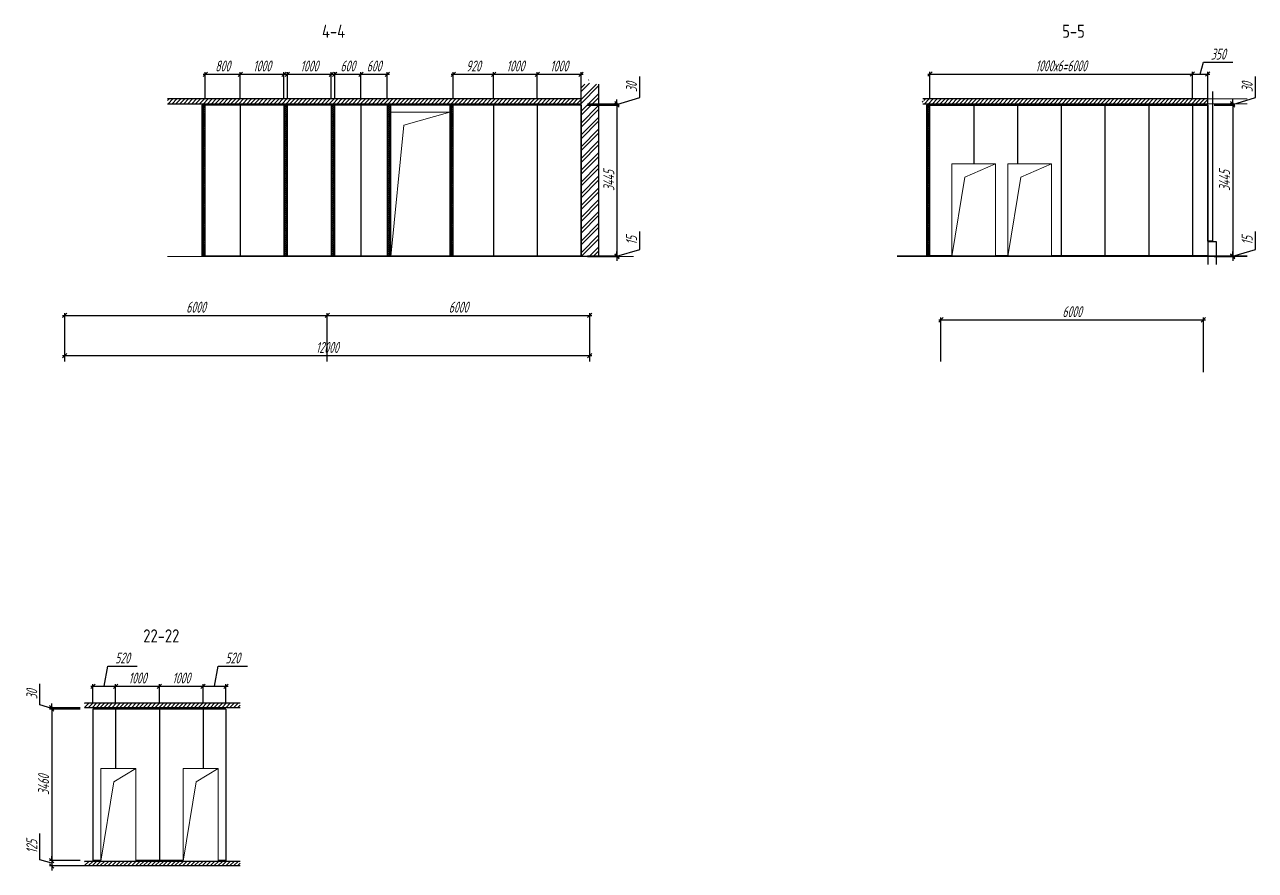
# Model space of a CAD drawing. Header units: millimetres. Extents: x -138350 to 909539, y -253833 to 111767.
# Drawn here: x 194276 to 222406, y -163340 to -144020 of the extents above; entities that cross this region are included whole.
import ezdxf

# ---------------------------------------------------------------- set-up
doc = ezdxf.new("R2010")
doc.units = ezdxf.units.MM
for name, color, linetype, lineweight in [('_Окна_двери', 131, 'Continuous', 15), ('_Оси', 90, 'Continuous', 13), ('_Размеры', 120, 'Continuous', 13), ('_Сендвичи', 230, 'Continuous', 30), ('_Стены', 7, 'Continuous', 30), ('_Сэндвичи штрих', 7, 'Continuous', 5), ('_Текст', 141, 'Continuous', 20), ('выноска', 7, 'Continuous', 13), ('тонкие', 221, 'Continuous', 13)]:
    doc.layers.add(name, color=color, linetype=linetype, lineweight=lineweight)
doc.styles.add('Museo sans', font='CS_Gost2304.shx')
doc.styles.add('СПДС_размеры', font='spdswin.shx', dxfattribs={"width": 0.8, "oblique": 15})
doc.dimstyles.new('СПДС', dxfattribs={"dimtxt": 2.5, "dimasz": 1, "dimexe": 0.5, "dimexo": 1.5, "dimtad": 1, "dimdec": 0, "dimtxsty": 'СПДС_размеры', "dimblk": 'OBLIQUE', "dimcen": 2.5, "dimdle": 0.5, "dimadec": 8, "dimazin": 0, "dimtfac": 1, "dimtdec": 0, "dimtix": 1, "dimtmove": 0, "dimatfit": 3, "dimfxl": 1, "dimarcsym": 0})

# ---------------------------------------------------------------- blocks, each defined once
blk = doc.blocks.new('_Oblique')
at = {"layer": 'выноска', "color": 0, "lineweight": -2}
blk.add_line((-0.5, -0.5), (0.5, 0.5), dxfattribs=at)
blk = doc.blocks.new('*D528')
at = {"layer": '_Оси', "color": 0, "lineweight": -2, "transparency": 16777216}
for p, q in [((201143, -150662), (207243, -150662)), ((201193, -151712), (201193, -150612)), ((207193, -151712), (207193, -150612))]:
    blk.add_line(p, q, dxfattribs=at)
at = {"layer": 'Defpoints', "color": 0, "transparency": 16777216}
for p in [(207193, -150662), (201193, -151862), (207193, -151862)]:
    blk.add_point(p, dxfattribs=at)
at = {"layer": '_Оси', "color": 0, "lineweight": -2, "transparency": 16777216, "xscale": 100, "yscale": 100, "zscale": 100, "rotation": 180}
blk.add_blockref('_Oblique', (201193, -150662), dxfattribs=at)
at = {"layer": '_Оси', "color": 0, "lineweight": -2, "transparency": 16777216, "xscale": 100, "yscale": 100, "zscale": 100}
blk.add_blockref('_Oblique', (207193, -150662), dxfattribs=at)
at = {"layer": '_Оси', "color": 0, "lineweight": 25, "transparency": 16777216, "insert": (204193, -150474.5), "char_height": 250, "attachment_point": 5, "style": 'СПДС_размеры'}
blk.add_mtext('6000', dxfattribs=at)
blk = doc.blocks.new('*U384')
at = {"color": 0, "ltscale": 100}
blk.add_lwpolyline([(0, 0), (1350, 0), (1350, 3300), (0, 3300)], close=True, dxfattribs=at)
blk.add_lwpolyline([(1350, 3300), (300, 3000), (0, 0)], dxfattribs=at)
blk = doc.blocks.new('*D530')
at = {"layer": '_Размеры', "color": 0, "lineweight": -2, "ltscale": 100, "transparency": 16777216}
for p, q in [((198403, -145708), (198403, -145103)), ((199203, -145708), (199203, -145103)), ((198353, -145153), (199253, -145153))]:
    blk.add_line(p, q, dxfattribs=at)
at = {"layer": 'Defpoints', "color": 0, "ltscale": 100, "transparency": 16777216}
for p in [(199203, -145153), (198403, -145858), (199203, -145858)]:
    blk.add_point(p, dxfattribs=at)
at = {"layer": '_Размеры', "color": 0, "lineweight": -2, "ltscale": 100, "transparency": 16777216, "xscale": 100, "yscale": 100, "zscale": 100, "rotation": 180}
blk.add_blockref('_Oblique', (198403, -145153), dxfattribs=at)
at = {"layer": '_Размеры', "color": 0, "lineweight": -2, "ltscale": 100, "transparency": 16777216, "xscale": 100, "yscale": 100, "zscale": 100}
blk.add_blockref('_Oblique', (199203, -145153), dxfattribs=at)
at = {"layer": '_Размеры', "color": 0, "ltscale": 100, "transparency": 16777216, "insert": (198803, -144965.5), "char_height": 250, "attachment_point": 5, "style": 'СПДС_размеры'}
blk.add_mtext('800', dxfattribs=at)
blk = doc.blocks.new('*D531')
at = {"layer": '_Размеры', "color": 0, "lineweight": -2, "ltscale": 100, "transparency": 16777216}
for p, q in [((199203, -145708), (199203, -145103)), ((200203, -145708), (200203, -145103)), ((199153, -145153), (200253, -145153))]:
    blk.add_line(p, q, dxfattribs=at)
at = {"layer": 'Defpoints', "color": 0, "ltscale": 100, "transparency": 16777216}
for p in [(200203, -145153), (199203, -145858), (200203, -145858)]:
    blk.add_point(p, dxfattribs=at)
at = {"layer": '_Размеры', "color": 0, "lineweight": -2, "ltscale": 100, "transparency": 16777216, "xscale": 100, "yscale": 100, "zscale": 100, "rotation": 180}
blk.add_blockref('_Oblique', (199203, -145153), dxfattribs=at)
at = {"layer": '_Размеры', "color": 0, "lineweight": -2, "ltscale": 100, "transparency": 16777216, "xscale": 100, "yscale": 100, "zscale": 100}
blk.add_blockref('_Oblique', (200203, -145153), dxfattribs=at)
at = {"layer": '_Размеры', "color": 0, "ltscale": 100, "transparency": 16777216, "insert": (199703, -144965.5), "char_height": 250, "attachment_point": 5, "style": 'СПДС_размеры'}
blk.add_mtext('1000', dxfattribs=at)
blk = doc.blocks.new('*D532')
at = {"layer": '_Размеры', "color": 0, "lineweight": -2, "ltscale": 100, "transparency": 16777216}
for p, q in [((200283, -145708), (200283, -145103)), ((201283, -145708), (201283, -145103)), ((200233, -145153), (201333, -145153))]:
    blk.add_line(p, q, dxfattribs=at)
at = {"layer": 'Defpoints', "color": 0, "ltscale": 100, "transparency": 16777216}
for p in [(201283, -145153), (200283, -145858), (201283, -145858)]:
    blk.add_point(p, dxfattribs=at)
at = {"layer": '_Размеры', "color": 0, "lineweight": -2, "ltscale": 100, "transparency": 16777216, "xscale": 100, "yscale": 100, "zscale": 100, "rotation": 180}
blk.add_blockref('_Oblique', (200283, -145153), dxfattribs=at)
at = {"layer": '_Размеры', "color": 0, "lineweight": -2, "ltscale": 100, "transparency": 16777216, "xscale": 100, "yscale": 100, "zscale": 100}
blk.add_blockref('_Oblique', (201283, -145153), dxfattribs=at)
at = {"layer": '_Размеры', "color": 0, "ltscale": 100, "transparency": 16777216, "insert": (200783, -144965.5), "char_height": 250, "attachment_point": 5, "style": 'СПДС_размеры'}
blk.add_mtext('1000', dxfattribs=at)
blk = doc.blocks.new('*D533')
at = {"layer": '_Размеры', "color": 0, "lineweight": -2, "ltscale": 100, "transparency": 16777216}
for p, q in [((201363, -145708), (201363, -145103)), ((201963, -145708), (201963, -145103)), ((201313, -145153), (202013, -145153))]:
    blk.add_line(p, q, dxfattribs=at)
at = {"layer": 'Defpoints', "color": 0, "ltscale": 100, "transparency": 16777216}
for p in [(201963, -145153), (201363, -145858), (201963, -145858)]:
    blk.add_point(p, dxfattribs=at)
at = {"layer": '_Размеры', "color": 0, "lineweight": -2, "ltscale": 100, "transparency": 16777216, "xscale": 100, "yscale": 100, "zscale": 100, "rotation": 180}
blk.add_blockref('_Oblique', (201363, -145153), dxfattribs=at)
at = {"layer": '_Размеры', "color": 0, "lineweight": -2, "ltscale": 100, "transparency": 16777216, "xscale": 100, "yscale": 100, "zscale": 100}
blk.add_blockref('_Oblique', (201963, -145153), dxfattribs=at)
at = {"layer": '_Размеры', "color": 0, "ltscale": 100, "transparency": 16777216, "insert": (201663, -144965.5), "char_height": 250, "attachment_point": 5, "style": 'СПДС_размеры'}
blk.add_mtext('600', dxfattribs=at)
blk = doc.blocks.new('*D534')
at = {"layer": '_Размеры', "color": 0, "lineweight": -2, "ltscale": 100, "transparency": 16777216}
for p, q in [((201963, -145708), (201963, -145103)), ((202563, -145708), (202563, -145103)), ((201913, -145153), (202613, -145153))]:
    blk.add_line(p, q, dxfattribs=at)
at = {"layer": 'Defpoints', "color": 0, "ltscale": 100, "transparency": 16777216}
for p in [(202563, -145153), (201963, -145858), (202563, -145858)]:
    blk.add_point(p, dxfattribs=at)
at = {"layer": '_Размеры', "color": 0, "lineweight": -2, "ltscale": 100, "transparency": 16777216, "xscale": 100, "yscale": 100, "zscale": 100, "rotation": 180}
blk.add_blockref('_Oblique', (201963, -145153), dxfattribs=at)
at = {"layer": '_Размеры', "color": 0, "lineweight": -2, "ltscale": 100, "transparency": 16777216, "xscale": 100, "yscale": 100, "zscale": 100}
blk.add_blockref('_Oblique', (202563, -145153), dxfattribs=at)
at = {"layer": '_Размеры', "color": 0, "ltscale": 100, "transparency": 16777216, "insert": (202263, -144965.5), "char_height": 250, "attachment_point": 5, "style": 'СПДС_размеры'}
blk.add_mtext('600', dxfattribs=at)
blk = doc.blocks.new('*D535')
at = {"layer": '_Размеры', "color": 0, "lineweight": -2, "ltscale": 100, "transparency": 16777216}
for p, q in [((204073, -145708), (204073, -145103)), ((204993, -145708), (204993, -145103)), ((204023, -145153), (205043, -145153))]:
    blk.add_line(p, q, dxfattribs=at)
at = {"layer": 'Defpoints', "color": 0, "ltscale": 100, "transparency": 16777216}
for p in [(204993, -145153), (204073, -145858), (204993, -145858)]:
    blk.add_point(p, dxfattribs=at)
at = {"layer": '_Размеры', "color": 0, "lineweight": -2, "ltscale": 100, "transparency": 16777216, "xscale": 100, "yscale": 100, "zscale": 100, "rotation": 180}
blk.add_blockref('_Oblique', (204073, -145153), dxfattribs=at)
at = {"layer": '_Размеры', "color": 0, "lineweight": -2, "ltscale": 100, "transparency": 16777216, "xscale": 100, "yscale": 100, "zscale": 100}
blk.add_blockref('_Oblique', (204993, -145153), dxfattribs=at)
at = {"layer": '_Размеры', "color": 0, "ltscale": 100, "transparency": 16777216, "insert": (204533, -144965.5), "char_height": 250, "attachment_point": 5, "style": 'СПДС_размеры'}
blk.add_mtext('920', dxfattribs=at)
blk = doc.blocks.new('*D536')
at = {"layer": '_Размеры', "color": 0, "lineweight": -2, "ltscale": 100, "transparency": 16777216}
for p, q in [((204993, -145708), (204993, -145103)), ((205993, -145708), (205993, -145103)), ((204943, -145153), (206043, -145153))]:
    blk.add_line(p, q, dxfattribs=at)
at = {"layer": 'Defpoints', "color": 0, "ltscale": 100, "transparency": 16777216}
for p in [(205993, -145153), (204993, -145858), (205993, -145858)]:
    blk.add_point(p, dxfattribs=at)
at = {"layer": '_Размеры', "color": 0, "lineweight": -2, "ltscale": 100, "transparency": 16777216, "xscale": 100, "yscale": 100, "zscale": 100, "rotation": 180}
blk.add_blockref('_Oblique', (204993, -145153), dxfattribs=at)
at = {"layer": '_Размеры', "color": 0, "lineweight": -2, "ltscale": 100, "transparency": 16777216, "xscale": 100, "yscale": 100, "zscale": 100}
blk.add_blockref('_Oblique', (205993, -145153), dxfattribs=at)
at = {"layer": '_Размеры', "color": 0, "ltscale": 100, "transparency": 16777216, "insert": (205493, -144965.5), "char_height": 250, "attachment_point": 5, "style": 'СПДС_размеры'}
blk.add_mtext('1000', dxfattribs=at)
blk = doc.blocks.new('*D537')
at = {"layer": '_Размеры', "color": 0, "lineweight": -2, "ltscale": 100, "transparency": 16777216}
for p, q in [((205993, -145708), (205993, -145103)), ((206993, -145708), (206993, -145103)), ((205943, -145153), (207043, -145153))]:
    blk.add_line(p, q, dxfattribs=at)
at = {"layer": 'Defpoints', "color": 0, "ltscale": 100, "transparency": 16777216}
for p in [(206993, -145153), (205993, -145858), (206993, -145858)]:
    blk.add_point(p, dxfattribs=at)
at = {"layer": '_Размеры', "color": 0, "lineweight": -2, "ltscale": 100, "transparency": 16777216, "xscale": 100, "yscale": 100, "zscale": 100, "rotation": 180}
blk.add_blockref('_Oblique', (205993, -145153), dxfattribs=at)
at = {"layer": '_Размеры', "color": 0, "lineweight": -2, "ltscale": 100, "transparency": 16777216, "xscale": 100, "yscale": 100, "zscale": 100}
blk.add_blockref('_Oblique', (206993, -145153), dxfattribs=at)
at = {"layer": '_Размеры', "color": 0, "ltscale": 100, "transparency": 16777216, "insert": (206493, -144965.5), "char_height": 250, "attachment_point": 5, "style": 'СПДС_размеры'}
blk.add_mtext('1000', dxfattribs=at)
blk = doc.blocks.new('*D538')
at = {"layer": '_Размеры', "color": 0, "lineweight": -2, "ltscale": 100, "transparency": 16777216}
for p, q in [((208334, -145687), (208334, -145207)), ((207815, -145843), (208334, -145687)), ((207143, -145828), (207865, -145828)), ((207143, -145858), (207865, -145858)), ((207815, -145828), (207815, -145728)), ((207815, -145828), (207815, -145858)), ((207815, -145828), (207815, -145858)), ((207815, -145858), (207815, -145958))]:
    blk.add_line(p, q, dxfattribs=at)
at = {"layer": 'Defpoints', "color": 0, "ltscale": 100, "transparency": 16777216}
for p in [(206993, -145828), (206993, -145858), (207815, -145858)]:
    blk.add_point(p, dxfattribs=at)
at = {"layer": '_Размеры', "color": 0, "lineweight": -2, "ltscale": 100, "transparency": 16777216, "xscale": 100, "yscale": 100, "zscale": 100}
for p, rotation in [((207815, -145828), 270), ((207815, -145858), 90)]:
    blk.add_blockref('_Oblique', p, dxfattribs=dict(at, rotation=rotation))
at = {"layer": '_Размеры', "color": 0, "ltscale": 100, "transparency": 16777216, "insert": (208146, -145447), "char_height": 250, "attachment_point": 5, "rotation": 90, "style": 'СПДС_размеры'}
blk.add_mtext('30', dxfattribs=at)
blk = doc.blocks.new('*D539')
at = {"layer": '_Размеры', "color": 0, "lineweight": -2, "ltscale": 100, "transparency": 16777216}
for p, q in [((207143, -145858), (207865, -145858)), ((207815, -145808), (207815, -149353)), ((207143, -149303), (207865, -149303))]:
    blk.add_line(p, q, dxfattribs=at)
at = {"layer": 'Defpoints', "color": 0, "ltscale": 100, "transparency": 16777216}
for p in [(206993, -145858), (206993, -149303), (207815, -149303)]:
    blk.add_point(p, dxfattribs=at)
at = {"layer": '_Размеры', "color": 0, "lineweight": -2, "ltscale": 100, "transparency": 16777216, "xscale": 100, "yscale": 100, "zscale": 100}
for p, rotation in [((207815, -145858), 90), ((207815, -149303), 270)]:
    blk.add_blockref('_Oblique', p, dxfattribs=dict(at, rotation=rotation))
at = {"layer": '_Размеры', "color": 0, "ltscale": 100, "transparency": 16777216, "insert": (207627.5, -147580.5), "char_height": 250, "attachment_point": 5, "rotation": 90, "style": 'СПДС_размеры'}
blk.add_mtext('3445', dxfattribs=at)
blk = doc.blocks.new('*D540')
at = {"layer": '_Размеры', "color": 0, "lineweight": -2, "ltscale": 100, "transparency": 16777216}
for p, q in [((208334, -149155), (208334, -148744)), ((207143, -149303), (207865, -149303)), ((207143, -149318), (207865, -149318)), ((207815, -149310), (208334, -149155)), ((207815, -149303), (207815, -149203)), ((207815, -149303), (207815, -149318)), ((207815, -149303), (207815, -149318)), ((207815, -149318), (207815, -149418))]:
    blk.add_line(p, q, dxfattribs=at)
at = {"layer": 'Defpoints', "color": 0, "ltscale": 100, "transparency": 16777216}
for p in [(206993, -149303), (206993, -149318), (207815, -149318)]:
    blk.add_point(p, dxfattribs=at)
at = {"layer": '_Размеры', "color": 0, "lineweight": -2, "ltscale": 100, "transparency": 16777216, "xscale": 100, "yscale": 100, "zscale": 100}
for p, rotation in [((207815, -149303), 270), ((207815, -149318), 90)]:
    blk.add_blockref('_Oblique', p, dxfattribs=dict(at, rotation=rotation))
at = {"layer": '_Размеры', "color": 0, "ltscale": 100, "transparency": 16777216, "insert": (208146, -148949), "char_height": 250, "attachment_point": 5, "rotation": 90, "style": 'СПДС_размеры'}
blk.add_mtext('15', dxfattribs=at)
blk = doc.blocks.new('*D541')
at = {"layer": '_Оси', "color": 0, "lineweight": -2, "transparency": 16777216}
for p, q in [((195143, -150662), (201243, -150662)), ((195193, -151712), (195193, -150612)), ((201193, -151712), (201193, -150612))]:
    blk.add_line(p, q, dxfattribs=at)
at = {"layer": 'Defpoints', "color": 0, "transparency": 16777216}
for p in [(201193, -150662), (195193, -151862), (201193, -151862)]:
    blk.add_point(p, dxfattribs=at)
at = {"layer": '_Оси', "color": 0, "lineweight": -2, "transparency": 16777216, "xscale": 100, "yscale": 100, "zscale": 100, "rotation": 180}
blk.add_blockref('_Oblique', (195193, -150662), dxfattribs=at)
at = {"layer": '_Оси', "color": 0, "lineweight": -2, "transparency": 16777216, "xscale": 100, "yscale": 100, "zscale": 100}
blk.add_blockref('_Oblique', (201193, -150662), dxfattribs=at)
at = {"layer": '_Оси', "color": 0, "lineweight": 25, "transparency": 16777216, "insert": (198193, -150474.5), "char_height": 250, "attachment_point": 5, "style": 'СПДС_размеры'}
blk.add_mtext('6000', dxfattribs=at)
blk = doc.blocks.new('*D542')
at = {"layer": '_Оси', "color": 0, "lineweight": -2, "ltscale": 100, "transparency": 16777216}
for p, q in [((195143, -151582), (207243, -151582)), ((195193, -151712), (195193, -151532)), ((207193, -151712), (207193, -151532))]:
    blk.add_line(p, q, dxfattribs=at)
at = {"layer": 'Defpoints', "color": 0, "ltscale": 100, "transparency": 16777216}
for p in [(207193, -151582), (195193, -151862), (207193, -151862)]:
    blk.add_point(p, dxfattribs=at)
at = {"layer": '_Оси', "color": 0, "lineweight": -2, "ltscale": 100, "transparency": 16777216, "xscale": 100, "yscale": 100, "zscale": 100, "rotation": 180}
blk.add_blockref('_Oblique', (195193, -151582), dxfattribs=at)
at = {"layer": '_Оси', "color": 0, "lineweight": -2, "ltscale": 100, "transparency": 16777216, "xscale": 100, "yscale": 100, "zscale": 100}
blk.add_blockref('_Oblique', (207193, -151582), dxfattribs=at)
at = {"layer": '_Оси', "color": 0, "ltscale": 100, "transparency": 16777216, "insert": (201193, -151394.5), "char_height": 250, "attachment_point": 5, "style": 'СПДС_размеры'}
blk.add_mtext('12000', dxfattribs=at)
blk = doc.blocks.new('*D543')
at = {"layer": '_Оси', "color": 0, "lineweight": -2, "ltscale": 100, "transparency": 16777216}
for p, q in [((215167, -150764), (221267, -150764)), ((215217, -151712), (215217, -150714)), ((221217, -151962), (221217, -150714))]:
    blk.add_line(p, q, dxfattribs=at)
at = {"layer": 'Defpoints', "color": 0, "ltscale": 100, "transparency": 16777216}
for p in [(221217, -150764), (215217, -151862), (221217, -152112)]:
    blk.add_point(p, dxfattribs=at)
at = {"layer": '_Оси', "color": 0, "lineweight": -2, "ltscale": 100, "transparency": 16777216, "xscale": 100, "yscale": 100, "zscale": 100, "rotation": 180}
blk.add_blockref('_Oblique', (215217, -150764), dxfattribs=at)
at = {"layer": '_Оси', "color": 0, "lineweight": -2, "ltscale": 100, "transparency": 16777216, "xscale": 100, "yscale": 100, "zscale": 100}
blk.add_blockref('_Oblique', (221217, -150764), dxfattribs=at)
at = {"layer": '_Оси', "color": 0, "ltscale": 100, "transparency": 16777216, "insert": (218217, -150576.5), "char_height": 250, "attachment_point": 5, "style": 'СПДС_размеры'}
blk.add_mtext('6000', dxfattribs=at)
blk = doc.blocks.new('*U479')
at = {"color": 0, "ltscale": 100}
blk.add_lwpolyline([(0, 0), (1000, 0), (1000, 2115), (0, 2115)], close=True, dxfattribs=at)
blk.add_lwpolyline([(1000, 2115), (300, 1815), (0, 0)], dxfattribs=at)
blk = doc.blocks.new('*D551')
at = {"layer": '_Размеры', "color": 0, "lineweight": -2, "ltscale": 100, "transparency": 16777216}
for p, q in [((222406, -145687), (222406, -145207)), ((221887, -145843), (222406, -145687)), ((221467, -145828), (221937, -145828)), ((221467, -145858), (221937, -145858)), ((221887, -145828), (221887, -145728)), ((221887, -145828), (221887, -145858)), ((221887, -145828), (221887, -145858)), ((221887, -145858), (221887, -145958))]:
    blk.add_line(p, q, dxfattribs=at)
at = {"layer": 'Defpoints', "color": 0, "ltscale": 100, "transparency": 16777216}
for p in [(221317, -145828), (221317, -145858), (221887, -145858)]:
    blk.add_point(p, dxfattribs=at)
at = {"layer": '_Размеры', "color": 0, "lineweight": -2, "ltscale": 100, "transparency": 16777216, "xscale": 100, "yscale": 100, "zscale": 100}
for p, rotation in [((221887, -145828), 270), ((221887, -145858), 90)]:
    blk.add_blockref('_Oblique', p, dxfattribs=dict(at, rotation=rotation))
at = {"layer": '_Размеры', "color": 0, "ltscale": 100, "transparency": 16777216, "insert": (222218, -145447), "char_height": 250, "attachment_point": 5, "rotation": 90, "style": 'СПДС_размеры'}
blk.add_mtext('30', dxfattribs=at)
blk = doc.blocks.new('*D552')
at = {"layer": '_Размеры', "color": 0, "lineweight": -2, "ltscale": 100, "transparency": 16777216}
for p, q in [((221467, -145858), (221937, -145858)), ((221887, -145808), (221887, -149353)), ((221467, -149303), (221937, -149303))]:
    blk.add_line(p, q, dxfattribs=at)
at = {"layer": 'Defpoints', "color": 0, "ltscale": 100, "transparency": 16777216}
for p in [(221317, -145858), (221317, -149303), (221887, -149303)]:
    blk.add_point(p, dxfattribs=at)
at = {"layer": '_Размеры', "color": 0, "lineweight": -2, "ltscale": 100, "transparency": 16777216, "xscale": 100, "yscale": 100, "zscale": 100}
for p, rotation in [((221887, -145858), 90), ((221887, -149303), 270)]:
    blk.add_blockref('_Oblique', p, dxfattribs=dict(at, rotation=rotation))
at = {"layer": '_Размеры', "color": 0, "ltscale": 100, "transparency": 16777216, "insert": (221699.5, -147580.5), "char_height": 250, "attachment_point": 5, "rotation": 90, "style": 'СПДС_размеры'}
blk.add_mtext('3445', dxfattribs=at)
blk = doc.blocks.new('*D553')
at = {"layer": '_Размеры', "color": 0, "lineweight": -2, "ltscale": 100, "transparency": 16777216}
for p, q in [((222406, -149155), (222406, -148744)), ((221467, -149303), (221937, -149303)), ((221467, -149318), (221937, -149318)), ((221887, -149310), (222406, -149155)), ((221887, -149303), (221887, -149203)), ((221887, -149303), (221887, -149318)), ((221887, -149303), (221887, -149318)), ((221887, -149318), (221887, -149418))]:
    blk.add_line(p, q, dxfattribs=at)
at = {"layer": 'Defpoints', "color": 0, "ltscale": 100, "transparency": 16777216}
for p in [(221317, -149303), (221317, -149318), (221887, -149318)]:
    blk.add_point(p, dxfattribs=at)
at = {"layer": '_Размеры', "color": 0, "lineweight": -2, "ltscale": 100, "transparency": 16777216, "xscale": 100, "yscale": 100, "zscale": 100}
for p, rotation in [((221887, -149303), 270), ((221887, -149318), 90)]:
    blk.add_blockref('_Oblique', p, dxfattribs=dict(at, rotation=rotation))
at = {"layer": '_Размеры', "color": 0, "ltscale": 100, "transparency": 16777216, "insert": (222218, -148949), "char_height": 250, "attachment_point": 5, "rotation": 90, "style": 'СПДС_размеры'}
blk.add_mtext('15', dxfattribs=at)
blk = doc.blocks.new('*D554')
at = {"layer": '_Размеры', "color": 0, "lineweight": -2, "ltscale": 100, "transparency": 16777216}
for p, q in [((214917, -145149), (221017, -145149)), ((214967, -145708), (214967, -145099)), ((220967, -145708), (220967, -145099))]:
    blk.add_line(p, q, dxfattribs=at)
at = {"layer": 'Defpoints', "color": 0, "ltscale": 100, "transparency": 16777216}
for p in [(220967, -145149), (214967, -145858), (220967, -145858)]:
    blk.add_point(p, dxfattribs=at)
at = {"layer": '_Размеры', "color": 0, "lineweight": -2, "ltscale": 100, "transparency": 16777216, "xscale": 100, "yscale": 100, "zscale": 100, "rotation": 180}
blk.add_blockref('_Oblique', (214967, -145149), dxfattribs=at)
at = {"layer": '_Размеры', "color": 0, "lineweight": -2, "ltscale": 100, "transparency": 16777216, "xscale": 100, "yscale": 100, "zscale": 100}
blk.add_blockref('_Oblique', (220967, -145149), dxfattribs=at)
at = {"layer": '_Размеры', "color": 0, "ltscale": 100, "transparency": 16777216, "insert": (217967, -144961.5), "char_height": 250, "attachment_point": 5, "style": 'СПДС_размеры'}
blk.add_mtext('1000х6=6000', dxfattribs=at)
blk = doc.blocks.new('*D555')
at = {"layer": '_Размеры', "color": 0, "lineweight": -2, "ltscale": 100, "transparency": 16777216}
for p, q in [((220917, -145149), (221367, -145149)), ((220967, -145708), (220967, -145099)), ((221142, -145149), (221223, -144880)), ((221223, -144880), (221894, -144880)), ((221317, -145708), (221317, -145099))]:
    blk.add_line(p, q, dxfattribs=at)
at = {"layer": 'Defpoints', "color": 0, "ltscale": 100, "transparency": 16777216}
for p in [(221317, -145149), (220967, -145858), (221317, -145858)]:
    blk.add_point(p, dxfattribs=at)
at = {"layer": '_Размеры', "color": 0, "lineweight": -2, "ltscale": 100, "transparency": 16777216, "xscale": 100, "yscale": 100, "zscale": 100, "rotation": 180}
blk.add_blockref('_Oblique', (220967, -145149), dxfattribs=at)
at = {"layer": '_Размеры', "color": 0, "lineweight": -2, "ltscale": 100, "transparency": 16777216, "xscale": 100, "yscale": 100, "zscale": 100}
blk.add_blockref('_Oblique', (221317, -145149), dxfattribs=at)
at = {"layer": '_Размеры', "color": 0, "ltscale": 100, "transparency": 16777216, "insert": (221558, -144693), "char_height": 250, "attachment_point": 5, "style": 'СПДС_размеры'}
blk.add_mtext('350', dxfattribs=at)
blk = doc.blocks.new('*D796')
at = {"layer": '_Размеры', "color": 0, "lineweight": -2, "ltscale": 100, "transparency": 16777216}
for p, q in [((194627, -159559), (194627, -159079)), ((194896, -159640), (194627, -159559)), ((195549, -159625), (194846, -159625)), ((195549, -159655), (194846, -159655)), ((194896, -159625), (194896, -159525)), ((194896, -159625), (194896, -159655)), ((194896, -159625), (194896, -159655)), ((194896, -159655), (194896, -159755))]:
    blk.add_line(p, q, dxfattribs=at)
at = {"layer": 'Defpoints', "color": 0, "ltscale": 100, "transparency": 16777216}
for p in [(194896, -159655), (195699, -159625), (195699, -159655)]:
    blk.add_point(p, dxfattribs=at)
at = {"layer": '_Размеры', "color": 0, "lineweight": -2, "ltscale": 100, "transparency": 16777216, "xscale": 100, "yscale": 100, "zscale": 100}
for p, rotation in [((194896, -159625), 270), ((194896, -159655), 90)]:
    blk.add_blockref('_Oblique', p, dxfattribs=dict(at, rotation=rotation))
at = {"layer": '_Размеры', "color": 0, "ltscale": 100, "transparency": 16777216, "insert": (194440, -159319), "char_height": 250, "attachment_point": 5, "rotation": 90, "style": 'СПДС_размеры'}
blk.add_mtext('30', dxfattribs=at)
blk = doc.blocks.new('*D797')
at = {"layer": '_Размеры', "color": 0, "lineweight": -2, "ltscale": 100, "transparency": 16777216}
for p, q in [((195549, -159655), (194846, -159655)), ((194896, -159605), (194896, -163165)), ((195549, -163115), (194846, -163115))]:
    blk.add_line(p, q, dxfattribs=at)
at = {"layer": 'Defpoints', "color": 0, "ltscale": 100, "transparency": 16777216}
for p in [(195699, -159655), (194896, -163115), (195699, -163115)]:
    blk.add_point(p, dxfattribs=at)
at = {"layer": '_Размеры', "color": 0, "lineweight": -2, "ltscale": 100, "transparency": 16777216, "xscale": 100, "yscale": 100, "zscale": 100}
for p, rotation in [((194896, -159655), 90), ((194896, -163115), 270)]:
    blk.add_blockref('_Oblique', p, dxfattribs=dict(at, rotation=rotation))
at = {"layer": '_Размеры', "color": 0, "ltscale": 100, "transparency": 16777216, "insert": (194708.5, -161385), "char_height": 250, "attachment_point": 5, "rotation": 90, "style": 'СПДС_размеры'}
blk.add_mtext('3460', dxfattribs=at)
blk = doc.blocks.new('*D798')
at = {"layer": '_Размеры', "color": 0, "lineweight": -2, "ltscale": 100, "transparency": 16777216}
for p, q in [((194627, -163097), (194627, -162495)), ((194896, -163178), (194627, -163097)), ((195549, -163115), (194846, -163115)), ((194896, -163115), (194896, -163015)), ((194896, -163115), (194896, -163240)), ((194896, -163115), (194896, -163240)), ((195648, -163240), (194846, -163240)), ((194896, -163240), (194896, -163340))]:
    blk.add_line(p, q, dxfattribs=at)
at = {"layer": 'Defpoints', "color": 0, "ltscale": 100, "transparency": 16777216}
for p in [(195699, -163115), (194896, -163240), (195798, -163240)]:
    blk.add_point(p, dxfattribs=at)
at = {"layer": '_Размеры', "color": 0, "lineweight": -2, "ltscale": 100, "transparency": 16777216, "xscale": 100, "yscale": 100, "zscale": 100}
for p, rotation in [((194896, -163115), 270), ((194896, -163240), 90)]:
    blk.add_blockref('_Oblique', p, dxfattribs=dict(at, rotation=rotation))
at = {"layer": '_Размеры', "color": 0, "ltscale": 100, "transparency": 16777216, "insert": (194440, -162796), "char_height": 250, "attachment_point": 5, "rotation": 90, "style": 'СПДС_размеры'}
blk.add_mtext('125', dxfattribs=at)
blk = doc.blocks.new('*U480')
at = {"color": 0, "ltscale": 100}
blk.add_lwpolyline([(0, 0), (800, 0), (800, 2115), (0, 2115)], close=True, dxfattribs=at)
blk.add_lwpolyline([(800, 2115), (300, 1815), (0, 0)], dxfattribs=at)
blk = doc.blocks.new('*D799')
at = {"layer": '_Размеры', "color": 0, "lineweight": -2, "ltscale": 100, "transparency": 16777216}
for p, q in [((196096, -159133), (196177, -158677)), ((196177, -158677), (196848, -158677)), ((195786, -159133), (196406, -159133)), ((195836, -159505), (195836, -159083)), ((196356, -159505), (196356, -159083))]:
    blk.add_line(p, q, dxfattribs=at)
at = {"layer": 'Defpoints', "color": 0, "ltscale": 100, "transparency": 16777216}
for p in [(196356, -159133), (195836, -159655), (196356, -159655)]:
    blk.add_point(p, dxfattribs=at)
at = {"layer": '_Размеры', "color": 0, "lineweight": -2, "ltscale": 100, "transparency": 16777216, "xscale": 100, "yscale": 100, "zscale": 100, "rotation": 180}
blk.add_blockref('_Oblique', (195836, -159133), dxfattribs=at)
at = {"layer": '_Размеры', "color": 0, "lineweight": -2, "ltscale": 100, "transparency": 16777216, "xscale": 100, "yscale": 100, "zscale": 100}
blk.add_blockref('_Oblique', (196356, -159133), dxfattribs=at)
at = {"layer": '_Размеры', "color": 0, "ltscale": 100, "transparency": 16777216, "insert": (196512, -158489), "char_height": 250, "attachment_point": 5, "style": 'СПДС_размеры'}
blk.add_mtext('520', dxfattribs=at)
blk = doc.blocks.new('*D800')
at = {"layer": '_Размеры', "color": 0, "lineweight": -2, "ltscale": 100, "transparency": 16777216}
for p, q in [((196306, -159133), (197406, -159133)), ((196356, -159505), (196356, -159083)), ((197356, -159505), (197356, -159083))]:
    blk.add_line(p, q, dxfattribs=at)
at = {"layer": 'Defpoints', "color": 0, "ltscale": 100, "transparency": 16777216}
for p in [(197356, -159133), (196356, -159655), (197356, -159655)]:
    blk.add_point(p, dxfattribs=at)
at = {"layer": '_Размеры', "color": 0, "lineweight": -2, "ltscale": 100, "transparency": 16777216, "xscale": 100, "yscale": 100, "zscale": 100, "rotation": 180}
blk.add_blockref('_Oblique', (196356, -159133), dxfattribs=at)
at = {"layer": '_Размеры', "color": 0, "lineweight": -2, "ltscale": 100, "transparency": 16777216, "xscale": 100, "yscale": 100, "zscale": 100}
blk.add_blockref('_Oblique', (197356, -159133), dxfattribs=at)
at = {"layer": '_Размеры', "color": 0, "ltscale": 100, "transparency": 16777216, "insert": (196856, -158945.5), "char_height": 250, "attachment_point": 5, "style": 'СПДС_размеры'}
blk.add_mtext('1000', dxfattribs=at)
blk = doc.blocks.new('*D801')
at = {"layer": '_Размеры', "color": 0, "lineweight": -2, "ltscale": 100, "transparency": 16777216}
for p, q in [((197306, -159133), (198406, -159133)), ((197356, -159505), (197356, -159083)), ((198356, -159505), (198356, -159083))]:
    blk.add_line(p, q, dxfattribs=at)
at = {"layer": 'Defpoints', "color": 0, "ltscale": 100, "transparency": 16777216}
for p in [(198356, -159133), (197356, -159655), (198356, -159655)]:
    blk.add_point(p, dxfattribs=at)
at = {"layer": '_Размеры', "color": 0, "lineweight": -2, "ltscale": 100, "transparency": 16777216, "xscale": 100, "yscale": 100, "zscale": 100, "rotation": 180}
blk.add_blockref('_Oblique', (197356, -159133), dxfattribs=at)
at = {"layer": '_Размеры', "color": 0, "lineweight": -2, "ltscale": 100, "transparency": 16777216, "xscale": 100, "yscale": 100, "zscale": 100}
blk.add_blockref('_Oblique', (198356, -159133), dxfattribs=at)
at = {"layer": '_Размеры', "color": 0, "ltscale": 100, "transparency": 16777216, "insert": (197856, -158945.5), "char_height": 250, "attachment_point": 5, "style": 'СПДС_размеры'}
blk.add_mtext('1000', dxfattribs=at)
blk = doc.blocks.new('*D802')
at = {"layer": '_Размеры', "color": 0, "lineweight": -2, "ltscale": 100, "transparency": 16777216}
for p, q in [((198616, -159133), (198697, -158677)), ((198697, -158677), (199368, -158677)), ((198306, -159133), (198926, -159133)), ((198356, -159505), (198356, -159083)), ((198876, -159505), (198876, -159083))]:
    blk.add_line(p, q, dxfattribs=at)
at = {"layer": 'Defpoints', "color": 0, "ltscale": 100, "transparency": 16777216}
for p in [(198876, -159133), (198356, -159655), (198876, -159655)]:
    blk.add_point(p, dxfattribs=at)
at = {"layer": '_Размеры', "color": 0, "lineweight": -2, "ltscale": 100, "transparency": 16777216, "xscale": 100, "yscale": 100, "zscale": 100, "rotation": 180}
blk.add_blockref('_Oblique', (198356, -159133), dxfattribs=at)
at = {"layer": '_Размеры', "color": 0, "lineweight": -2, "ltscale": 100, "transparency": 16777216, "xscale": 100, "yscale": 100, "zscale": 100}
blk.add_blockref('_Oblique', (198876, -159133), dxfattribs=at)
at = {"layer": '_Размеры', "color": 0, "ltscale": 100, "transparency": 16777216, "insert": (199032, -158489), "char_height": 250, "attachment_point": 5, "style": 'СПДС_размеры'}
blk.add_mtext('520', dxfattribs=at)

msp = doc.modelspace()

# ---------------------------------------------------------------- hatches: boundary and pattern name
at = {"layer": '_Сэндвичи штрих', "ltscale": 100}
h = msp.add_hatch(dxfattribs=at)
h.set_pattern_fill('ANSI32', color=256, scale=20)
h.set_pattern_definition([(45, (73577, -18629), (-134.70384, 134.70384), []), (45, (73666.8, -18629), (-134.70384, 134.70384), [])])
h.paths.add_polyline_path([(207143, -145377), (206993, -145377), (206993, -149318), (207393, -149318), (207393, -145377), (207243, -145377), (207218, -145477), (207168, -145277)])
h = msp.add_hatch(dxfattribs=at)
h.set_pattern_fill('ANSI31', color=256, scale=20)
h.set_pattern_definition([(45, (73577, -18629), (-44.90128, 44.90128), [])])
h.paths.add_polyline_path([(197543, -145718), (197543, -145828), (206993, -145828), (206993, -145718)])
h = msp.add_hatch(dxfattribs=at)
h.set_pattern_fill('ANSI37', color=256, scale=10)
h.set_pattern_definition([(45, (79327, 0), (-22.4506403, 22.4506403), []), (135, (79327, 0), (-22.4506403, -22.4506403), [])])
h.paths.add_polyline_path([(198403, -145858), (198323, -145858), (198323, -149303), (198403, -149303)])
h = msp.add_hatch(dxfattribs=at)
h.set_pattern_fill('ANSI37', color=256, scale=10)
h.set_pattern_definition([(45, (81207, 0), (-22.4506403, 22.4506403), []), (135, (81207, 0), (-22.4506403, -22.4506403), [])])
h.paths.add_polyline_path([(200283, -145858), (200203, -145858), (200203, -149303), (200283, -149303)])
h = msp.add_hatch(dxfattribs=at)
h.set_pattern_fill('ANSI37', color=256, scale=10)
h.set_pattern_definition([(45, (82287, 0), (-22.4506403, 22.4506403), []), (135, (82287, 0), (-22.4506403, -22.4506403), [])])
h.paths.add_polyline_path([(201363, -145858), (201283, -145858), (201283, -149303), (201363, -149303)])
h = msp.add_hatch(dxfattribs=at)
h.set_pattern_fill('ANSI37', color=256, scale=10)
h.set_pattern_definition([(45, (83567, 0), (-22.4506403, 22.4506403), []), (135, (83567, 0), (-22.4506403, -22.4506403), [])])
h.paths.add_polyline_path([(202643, -145858), (202563, -145858), (202563, -149303), (202643, -149303)])
h = msp.add_hatch(dxfattribs=at)
h.set_pattern_fill('ANSI37', color=256, scale=10)
h.set_pattern_definition([(45, (84997, 0), (-22.4506403, 22.4506403), []), (135, (84997, 0), (-22.4506403, -22.4506403), [])])
h.paths.add_polyline_path([(204073, -145858), (203993, -145858), (203993, -149303), (204073, -149303)])
h = msp.add_hatch(dxfattribs=at)
h.set_pattern_fill('ANSI31', color=256, scale=20)
h.set_pattern_definition([(45, (87901, -18629), (-44.90128, 44.90128), [])])
h.paths.add_polyline_path([(214806, -145798), (214806, -145828), (221317, -145828), (221317, -145718), (214806, -145718), (214806, -145748), (214856, -145760.5), (214756, -145785.5)])
h = msp.add_hatch(dxfattribs=at)
h.set_pattern_fill('ANSI37', color=256, scale=10)
h.set_pattern_definition([(45, (95891, 0), (-22.4506403, 22.4506403), []), (135, (95891, 0), (-22.4506403, -22.4506403), [])])
h.paths.add_polyline_path([(214967, -145858), (214887, -145858), (214887, -149303), (214967, -149303)])
h = msp.add_hatch(dxfattribs=at)
h.set_pattern_fill('ANSI31', color=256, scale=20)
h.set_pattern_definition([(45, (53677, -36041), (-44.90128, 44.90128), [])])
h.paths.add_polyline_path([(199203, -159625), (199203, -159515), (195648, -159515), (195648, -159625)])
h = msp.add_hatch(dxfattribs=at)
h.set_pattern_fill('ANSI31', color=256, scale=20)
h.set_pattern_definition([(45, (53677, -39656), (-44.90128, 44.90128), [])])
h.paths.add_polyline_path([(199203, -163240), (199203, -163130), (195648, -163130), (195648, -163240)])

# ---------------------------------------------------------------- linework, layer by layer
at = {"layer": '_Сендвичи', "ltscale": 100}
for p, q in [((221317, -148963), (221317, -145544)), ((221437, -148963), (221437, -145544)), ((221437, -148963), (221317, -148963))]:
    msp.add_line(p, q, dxfattribs=at)
at = {"layer": '_Сендвичи', "color": 2, "ltscale": 100}
for p, q in [((206993, -145858), (198403, -145858)), ((199203, -145858), (199203, -149303)), ((201963, -145858), (201963, -149303)), ((204993, -145858), (204993, -149303)), ((205993, -145858), (205993, -149303)), ((206993, -145858), (206993, -149303)), ((214967, -145858), (221317, -145858)), ((215967, -145858), (215967, -147203)), ((216967, -145858), (216967, -147203)), ((217967, -145858), (217967, -149303)), ((218967, -145858), (218967, -149303)), ((219967, -145858), (219967, -149303)), ((220967, -145858), (220967, -149303)), ((221317, -145858), (221317, -149303)), ((198403, -149303), (206993, -149303)), ((215467, -149303), (214967, -149303)), ((216747, -149303), (216467, -149303)), ((221317, -149303), (217747, -149303)), ((198876, -159655), (195836, -159655)), ((195836, -159655), (195836, -163115)), ((196356, -159655), (196356, -161015)), ((197356, -159655), (197356, -163115)), ((198356, -159655), (198356, -161015)), ((198876, -159655), (198876, -163115)), ((196016, -163115), (195836, -163115)), ((197896, -163115), (196816, -163115)), ((198876, -163115), (198696, -163115))]:
    msp.add_line(p, q, dxfattribs=at)
for points in [[(198323, -149303), (198403, -149303), (198403, -145858), (198323, -145858)], [(200203, -149303), (200283, -149303), (200283, -145858), (200203, -145858)], [(201283, -149303), (201363, -149303), (201363, -145858), (201283, -145858)], [(202563, -149303), (202643, -149303), (202643, -145858), (202563, -145858)], [(203993, -149303), (204073, -149303), (204073, -145858), (203993, -145858)], [(214887, -149303), (214967, -149303), (214967, -145858), (214887, -145858)]]:
    msp.add_lwpolyline(points, close=True, dxfattribs=at)
at = {"layer": '_Стены', "ltscale": 100}
for points in [[(207393, -145377), (207393, -149318), (206993, -149318), (206993, -145377)], [(197543, -145828), (206993, -145828), (206993, -145718), (197543, -145718)], [(214806, -145828), (221317, -145828), (221317, -145718), (214806, -145718)], [(221517, -149503), (221517, -148983), (221317, -148983), (221317, -149503)], [(195648, -159515), (199203, -159515)], [(199203, -159625), (195648, -159625)], [(195648, -163130), (199203, -163130)], [(199203, -163240), (195648, -163240)]]:
    msp.add_lwpolyline(points, dxfattribs=at)
at = {"layer": 'тонкие', "ltscale": 100}
for p, q in [((214806, -145718), (222217, -145718)), ((214806, -145828), (222217, -145828)), ((197543, -149318), (208193, -149318)), ((214217, -149303), (222217, -149303)), ((214217, -149318), (222217, -149318))]:
    msp.add_line(p, q, dxfattribs=at)

# ---------------------------------------------------------------- block references
at = {"layer": '_Окна_двери', "ltscale": 100}
msp.add_blockref('*U384', (202643, -149318), dxfattribs=at)
at = {"layer": '_Окна_двери', "ltscale": 75}
for name, p in [('*U479', (215467, -149318)), ('*U479', (216747, -149318)), ('*U480', (196016, -163130)), ('*U480', (197896, -163130))]:
    msp.add_blockref(name, p, dxfattribs=at)

# ---------------------------------------------------------------- texts
at = {"layer": '_Текст', "linetype": 'Continuous', "ltscale": 100, "style": 'Museo sans'}
for s, p in [('4-4', (201073, -144321)), ('5-5', (217991, -144321)), ('22-22', (196988, -158133))]:
    msp.add_text(s, height=300, dxfattribs=at).set_placement(p)

# ---------------------------------------------------------------- dimensions: what is measured, and where the dimension line sits
at = {"layer": '_Оси', "lineweight": 25}
for base, p1, p2, picture, middle in [((201193, -150662), (195193, -151862), (201193, -151862), '*D541', (198193, -150474.5)), ((207193, -150662), (201193, -151862), (207193, -151862), '*D528', (204193, -150474.5))]:
    dim = msp.add_linear_dim(base=base, p1=p1, p2=p2, angle=180, dimstyle='СПДС', override={"dimscale": 100}, dxfattribs=at)
    dim.commit()
    dim.dimension.update_dxf_attribs({"geometry": picture, "text_midpoint": middle})
at = {"layer": '_Оси', "ltscale": 100}
for base, p1, p2, picture, middle in [((221217, -150764), (215217, -151862), (221217, -152112), '*D543', (218217, -150576.5)), ((207193, -151582), (195193, -151862), (207193, -151862), '*D542', (201193, -151394.5))]:
    dim = msp.add_linear_dim(base=base, p1=p1, p2=p2, dimstyle='СПДС', override={"dimscale": 100, "dimtix": 0, "dimtmove": 1}, dxfattribs=at)
    dim.commit()
    dim.dimension.update_dxf_attribs({"geometry": picture, "text_midpoint": middle})
at = {"layer": '_Размеры', "ltscale": 100}
for base, p1, p2, picture, middle in [((221317, -145149), (220967, -145858), (221317, -145858), '*D555', (221285.1, -144692.8)), ((199203, -145153), (198403, -145858), (199203, -145858), '*D530', (198803, -144965.5)), ((200203, -145153), (199203, -145858), (200203, -145858), '*D531', (199703, -144965.5)), ((201283, -145153), (200283, -145858), (201283, -145858), '*D532', (200783, -144965.5)), ((204993, -145153), (204073, -145858), (204993, -145858), '*D535', (204533, -144965.5)), ((205993, -145153), (204993, -145858), (205993, -145858), '*D536', (205493, -144965.5)), ((206993, -145153), (205993, -145858), (206993, -145858), '*D537', (206493, -144965.5)), ((197356, -159133), (196356, -159655), (197356, -159655), '*D800', (196856, -158945.5)), ((198356, -159133), (197356, -159655), (198356, -159655), '*D801', (197856, -158945.5))]:
    dim = msp.add_linear_dim(base=base, p1=p1, p2=p2, dimstyle='СПДС', override={"dimscale": 100, "dimtix": 0, "dimtmove": 1}, dxfattribs=at)
    dim.commit()
    dim.dimension.update_dxf_attribs({"geometry": picture, "text_midpoint": middle})
for base, p1, p2, picture, middle in [((201963, -145153), (201363, -145858), (201963, -145858), '*D533', (201663, -145153)), ((202563, -145153), (201963, -145858), (202563, -145858), '*D534', (202263, -145153)), ((196356, -159133), (195836, -159655), (196356, -159655), '*D799', (196239.1, -158676.8)), ((198876, -159133), (198356, -159655), (198876, -159655), '*D802', (198759.1, -158676.8))]:
    dim = msp.add_linear_dim(base=base, p1=p1, p2=p2, dimstyle='СПДС', override={"dimscale": 100, "dimtix": 0, "dimtmove": 1}, dxfattribs=at)
    dim.commit()
    dim.dimension.update_dxf_attribs({"geometry": picture, "text_midpoint": middle, "dimtype": 160})
dim = msp.add_linear_dim(base=(220967, -145149), p1=(214967, -145858), p2=(220967, -145858), text='1000х6=6000', dimstyle='СПДС', override={"dimscale": 100, "dimtix": 0, "dimtmove": 1}, dxfattribs=at)
dim.commit()
dim.dimension.update_dxf_attribs({"geometry": '*D554', "text_midpoint": (217967, -144961.5)})
for base, p1, p2, picture, middle in [((207815, -145858), (206993, -145828), (206993, -145858), '*D538', (208146.2, -145624.9)), ((221887, -145858), (221317, -145828), (221317, -145858), '*D551', (222218.2, -145624.9)), ((207815, -149303), (206993, -145858), (206993, -149303), '*D539', (207627.5, -147580.5)), ((221887, -149303), (221317, -145858), (221317, -149303), '*D552', (221699.5, -147580.5)), ((207815, -149318), (206993, -149303), (206993, -149318), '*D540', (208146.2, -149092.4)), ((221887, -149318), (221317, -149303), (221317, -149318), '*D553', (222218.2, -149092.4)), ((194896, -159655), (195699, -159625), (195699, -159655), '*D796', (194439.8, -159496.9)), ((194896, -163115), (195699, -159655), (195699, -163115), '*D797', (194708.5, -161385)), ((194896, -163240), (195699, -163115), (195798, -163240), '*D798', (194439.8, -163034.4))]:
    dim = msp.add_linear_dim(base=base, p1=p1, p2=p2, angle=90, dimstyle='СПДС', override={"dimscale": 100, "dimtix": 0, "dimtmove": 1}, dxfattribs=at)
    dim.commit()
    dim.dimension.update_dxf_attribs({"geometry": picture, "text_midpoint": middle})

doc.saveas('drawing.dxf')
